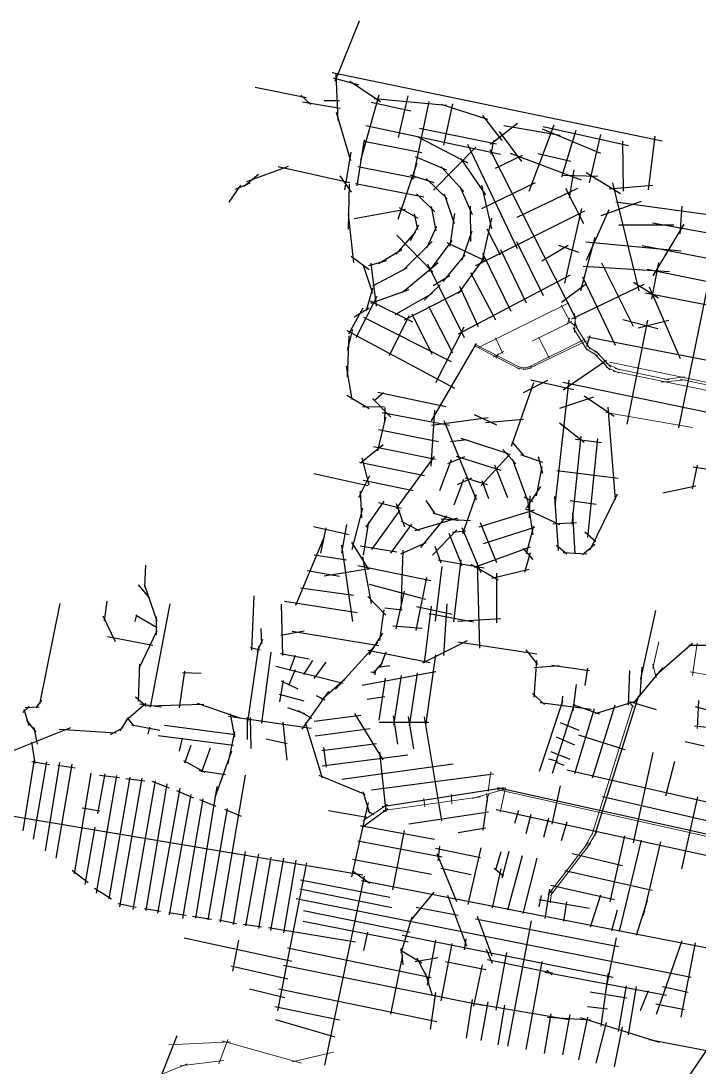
# Model space of a CAD drawing. Header units: inches. Extents: x 723419 to 759401, y 6910722 to 6968430.
# Drawn here: x 726718 to 729390, y 6939397 to 6943517 of the extents above; entities that cross this region are included whole.
import ezdxf

# ---------------------------------------------------------------- set-up
doc = ezdxf.new("R2010")
doc.units = ezdxf.units.IN
doc.header["$MEASUREMENT"] = 0
doc.layers.add('Linhas Axiais - Palhoca', color=3, linetype='Continuous', lineweight=60)

msp = doc.modelspace()

# ---------------------------------------------------------------- linework, layer by layer
at = {"layer": 'Linhas Axiais - Palhoca', "linetype": 'Continuous', "lineweight": 25}
for p, q in [((727957.1, 6943280), (728051.8, 6943516.9)), ((727945.1, 6943313.6), (729244.4, 6943045.1)), ((727948.1, 6943292.4), (728049.6, 6943265.8)), ((727968.1, 6943125.3), (727959.9, 6943307.2)), ((728014.8, 6943279.9), (728134.7, 6943199.3)), ((727640.9, 6943256.3), (727843.1, 6943215.7)), ((727820.7, 6943225.1), (727860.3, 6943188.2)), ((727976.6, 6943172.5), (727828, 6943197)), ((727912.8, 6943203.4), (727973.9, 6943203.4)), ((728128.3, 6943224.7), (728056.8, 6942966.6)), ((728098.2, 6943196.4), (728254.1, 6943163.1)), ((728109.6, 6943211.8), (728395.6, 6943185.5)), ((728243.4, 6943221.6), (728204.8, 6943058)), ((728325.3, 6943199.1), (728261.4, 6942892.6)), ((728373.1, 6943188.9), (728556.2, 6943130.5)), ((728418.9, 6943190.3), (728383.2, 6943027.8)), ((728018.4, 6942965.9), (727961.4, 6943156)), ((728536.9, 6943143.9), (728613.5, 6943045.8)), ((728076.7, 6943105.6), (728607.3, 6942991.6)), ((728569, 6943031.2), (728674.3, 6943113.8)), ((728620.7, 6943105.4), (728842.5, 6943066.6)), ((728818.6, 6943106.5), (728719.8, 6942845.1)), ((728289, 6943095.1), (728591.6, 6943033.1)), ((728603.1, 6943081.3), (728690.3, 6942962.7)), ((728772.1, 6943091.8), (729002.3, 6942996.2)), ((729111.9, 6943024.6), (728776.6, 6943100.2)), ((728904.6, 6943085.5), (728847.8, 6942901.8)), ((728958.4, 6942878.7), (729003.6, 6943069.8)), ((729190.8, 6942851.4), (729217.1, 6943063.5)), ((728042.8, 6942867.3), (728072.1, 6943049.2)), ((728069, 6943043.5), (728298.6, 6942999.3)), ((728282.1, 6943060.8), (728479.4, 6942957.8)), ((728477.6, 6943032), (728673.4, 6942621)), ((728580.9, 6943046.5), (728569.7, 6942992.1)), ((729093, 6942846.2), (729089.8, 6943043.5)), ((728018.4, 6942999.5), (727993.3, 6942851.6)), ((728272.1, 6942983.4), (728394.5, 6942930.2)), ((728344.4, 6942850.2), (728510.2, 6943019.2)), ((728565.3, 6943010.9), (728904.6, 6942343.5)), ((728588.8, 6942937.5), (728694.6, 6942988.5)), ((728646.2, 6942996.3), (728925.8, 6942891.3)), ((728755.1, 6942994.4), (728885.6, 6942965.1)), ((727771.8, 6942944.1), (727606.6, 6942882.7)), ((727731.8, 6942944.1), (728014.7, 6942881.2)), ((728045.4, 6942943.1), (728272, 6942899.3)), ((728204.6, 6942736.8), (728279, 6942957.8)), ((728373.7, 6942942.7), (728463.6, 6942844.6)), ((728451.1, 6942974.4), (728549.4, 6942831.9)), ((727654, 6942911.5), (727597.7, 6942864.9)), ((727974.7, 6942907.1), (728019.9, 6942842)), ((728251.2, 6942910.9), (728345.3, 6942880.1)), ((728397.7, 6942816.1), (728314.5, 6942896.7)), ((728991, 6942903.9), (728853.3, 6942908.1)), ((728897.1, 6942931), (728878.4, 6942820.5)), ((728945.8, 6942919.7), (729080.4, 6942836.7)), ((727583.7, 6942870.1), (727537.7, 6942803.6)), ((727619.9, 6942877.5), (727562.9, 6942853.1)), ((728008.8, 6942696.6), (728012.5, 6942874.6)), ((728036.6, 6942877.1), (728305.3, 6942823.9)), ((728447.8, 6942865.4), (728496.1, 6942754.4)), ((728533.6, 6942870.2), (728571.9, 6942698.1)), ((728534.4, 6942778.7), (728745.8, 6942880.5)), ((728673.1, 6942744.6), (728913.1, 6942857.8)), ((728863.8, 6942857.8), (728934.4, 6942719.3)), ((729207.6, 6942868.7), (729036.3, 6942854)), ((729154, 6942453.7), (729049.9, 6942879.2)), ((728277.2, 6942835.6), (728349.2, 6942764.9)), ((728426.9, 6942717.6), (728387.7, 6942834.4)), ((728031.8, 6942739.4), (728233.3, 6942776.2)), ((728208.8, 6942782.5), (728282.8, 6942740.1)), ((728335.2, 6942785.9), (728352.8, 6942689.7)), ((728488.6, 6942786.8), (728489.4, 6942648)), ((728927.1, 6942778.1), (728859.6, 6942484.4)), ((729034.2, 6942773.2), (728945.2, 6942573.4)), ((729004.8, 6942750.1), (729163.5, 6942806.8)), ((729502.1, 6942742.7), (729062.6, 6942803.6)), ((729322.6, 6942787.9), (729314.2, 6942678.7)), ((728030.3, 6942564.6), (728009.5, 6942756.5)), ((728267.9, 6942757.6), (728280.3, 6942695.2)), ((728409.4, 6942630.3), (728427.7, 6942758.4)), ((728510.6, 6942554), (728939.7, 6942769.4)), ((728571.9, 6942739.7), (728533.6, 6942561.2)), ((729310.5, 6941914), (729484, 6942764.9)), ((728284.5, 6942712.7), (728252, 6942651.2)), ((728356.3, 6942707.3), (728315.9, 6942622.5)), ((728608.4, 6942593.8), (728555.7, 6942697)), ((729074.1, 6942713.3), (729290.7, 6942713.3)), ((729477.8, 6942671.3), (729206.6, 6942720.7)), ((729210, 6942513.2), (729332.1, 6942716.5)), ((728271.2, 6942685.3), (728195.4, 6942598.8)), ((728199.6, 6942672.6), (728341.1, 6942527.1)), ((728326.9, 6942530.2), (728416.9, 6942652.8)), ((728494.4, 6942689.5), (728456.1, 6942575.2)), ((728979.1, 6942663.4), (728922.7, 6942453.7)), ((728127.2, 6942561.4), (728218.7, 6942617.1)), ((728223.4, 6942534.5), (728338.1, 6942647.9)), ((728396.9, 6942644.3), (728550.9, 6942571.1)), ((728608.4, 6942617.1), (728708.7, 6942406.2)), ((728670.5, 6942648), (728775.6, 6942434.9)), ((728771.1, 6942572.4), (728874.4, 6942634.3)), ((728835.9, 6942633.3), (728914.8, 6942606.1)), ((728943.8, 6942646.8), (729319.1, 6942611.1)), ((729451.5, 6942575.4), (729166.6, 6942631.1)), ((728090.3, 6942536.5), (728019.2, 6942589)), ((728088.9, 6942553.1), (728159.6, 6942573.9)), ((728466.9, 6942596), (728381.1, 6942490.5)), ((728545.3, 6942587), (728441.2, 6942443.2)), ((728537.4, 6942601.8), (728648.9, 6942373.6)), ((728105.1, 6942443), (728067.3, 6942557.2)), ((728096.4, 6942563.1), (728118, 6942393.1)), ((728104.5, 6942473.7), (728242.1, 6942545.6)), ((728222, 6942448.7), (728362.7, 6942565.1)), ((728320.3, 6942560), (728464.4, 6942270.7)), ((728489.8, 6942526.6), (728587.8, 6942339.8)), ((728933.2, 6942551.3), (729273.9, 6942530.3)), ((729005.6, 6942563.7), (729130.7, 6942314.9)), ((729185.6, 6942539.7), (729451.5, 6942485.2)), ((729203.7, 6942420.8), (729232.1, 6942565.7)), ((728407.8, 6942512.9), (728342.8, 6942473.8)), ((728442.9, 6942284.8), (728883.1, 6942517)), ((728931, 6942509.1), (729059.2, 6942240.4)), ((729132.2, 6942488), (729230, 6942426.1)), ((728079.9, 6942376.4), (728104.4, 6942465.2)), ((728097.2, 6942404.7), (728247.9, 6942459.6)), ((728193.4, 6942361.1), (728340.1, 6942444.6)), ((728457, 6942454.8), (728227.9, 6942338.1)), ((728307.5, 6942417.3), (728370.5, 6942477.2)), ((728446.4, 6942472.7), (728519.7, 6942314)), ((728848.1, 6942409.6), (728946.9, 6942483.1)), ((728888.5, 6942343.8), (729173.8, 6942480.8)), ((729719.9, 6942340), (729178.5, 6942445)), ((729193.1, 6942469.1), (729315.8, 6942187.1)), ((728120.7, 6942431.9), (728037.7, 6942268.4)), ((728094.2, 6942415.1), (728260.8, 6942331.5)), ((728010.3, 6942284.7), (728067.3, 6942386.8)), ((728031.8, 6942351.3), (728090.3, 6942387.5)), ((728258.6, 6942363.7), (728337.1, 6942204.6)), ((728324.5, 6942394), (728419.3, 6942209.1)), ((728068.2, 6942349.6), (728413.4, 6942175.1)), ((728246.7, 6942354.8), (728169.7, 6942197.3)), ((729089.7, 6942341.1), (729227.4, 6942305.5)), ((729186.4, 6942338), (729105.5, 6941928.7)), ((729150.7, 6942307.6), (729271.6, 6942339)), ((728003, 6942297.1), (728426.9, 6942071.2)), ((728024.3, 6942301.3), (728003.4, 6942219.9)), ((728463.8, 6942310.2), (728352.2, 6942092)), ((728010.6, 6942277.2), (728003.9, 6942115)), ((728512.1, 6942245.9), (728335.1, 6941941.9)), ((728959.9, 6942276.6), (728947.3, 6942234.8)), ((728950.3, 6942272.3), (729673.4, 6942132.8)), ((728000.2, 6942157.3), (728021.7, 6942026.3)), ((728855.2, 6942064.4), (729024.9, 6942180.6)), ((728738.5, 6942091.1), (728650.2, 6941841.3)), ((728698.8, 6942054), (728794.5, 6942102.3)), ((728896.5, 6942064.5), (728727.2, 6942102.3)), ((728877.2, 6942102.3), (728821.9, 6941609.4)), ((728853.2, 6942094.5), (729423, 6941975.9)), ((728002, 6942043.1), (728090.6, 6941990.9)), ((728146.8, 6942051.7), (728109.8, 6942020.6)), ((728392.1, 6941997.5), (728125, 6942053.6)), ((728841.2, 6941991.2), (728975.1, 6942036.3)), ((729055.4, 6941959.4), (728937.4, 6942038.8)), ((728064.1, 6941996.6), (728150.2, 6941998)), ((728103.2, 6942030.5), (728175.9, 6941956.6)), ((728152.6, 6941993.9), (728151.3, 6941934.5)), ((729060.5, 6941632.2), (729032, 6941996.2)), ((728154.6, 6941956.9), (728123.5, 6941823.6)), ((728142.2, 6941974.4), (728407.3, 6941924.3)), ((728347.7, 6941983.5), (728333.8, 6941763.3)), ((728336.6, 6941924.3), (728559.4, 6941955.3)), ((728504.5, 6941966.5), (728592.4, 6941925.6)), ((728126.9, 6941908.3), (728363.6, 6941860.1)), ((728384.1, 6941943.1), (728512.4, 6941632.6)), ((728548.8, 6941934.8), (728698.8, 6941948.7)), ((728840.7, 6941934.7), (728937.5, 6941857.4)), ((728411.2, 6941859.9), (728475.6, 6941868.7)), ((728452, 6941874), (728637.8, 6941813.9)), ((728923.9, 6941881.9), (728888.8, 6941535.5)), ((729006.1, 6941855.8), (728903.5, 6941867.8)), ((728951.7, 6941482.1), (728991.4, 6941872.5)), ((728145.4, 6941848), (728056, 6941775)), ((728107.1, 6941840.5), (728352.3, 6941790.4)), ((728616.8, 6941829), (728667.7, 6941772.4)), ((728653.1, 6941859.8), (728700.7, 6941803.4)), ((728061.4, 6941796.5), (728089.2, 6941688.5)), ((728346.4, 6941801.6), (728196.9, 6941596.1)), ((728368.3, 6941667.9), (728414.3, 6941789.1)), ((728400.2, 6941773.9), (728467.7, 6941801.1)), ((728433.7, 6941803.2), (728609.5, 6941747.3)), ((728531.5, 6941686.7), (728646.1, 6941812)), ((728653.6, 6941792.2), (728715.4, 6941624.3)), ((728687.1, 6941809.6), (728773.5, 6941778.8)), ((728755.7, 6941801.8), (728773.5, 6941735.4)), ((728052.1, 6941778.9), (728308.6, 6941726.7)), ((728584.4, 6941768.2), (728635.1, 6941639.7)), ((728770.9, 6941761.1), (728747.8, 6941646.9)), ((728829.5, 6941746.6), (729071.4, 6941716.5)), ((729382.3, 6941767.8), (729363.4, 6941673.7)), ((729366.5, 6941760.6), (730204.9, 6941631.9)), ((727872.2, 6941735), (728085.6, 6941686.9)), ((728049.2, 6941640.5), (728092.7, 6941726.2)), ((728067.3, 6941708.3), (728263.7, 6941667.3)), ((728461.6, 6941710.5), (728424, 6941610.2)), ((728438.1, 6941690.7), (728495.6, 6941717.8)), ((728469, 6941717.8), (728554.8, 6941690.7)), ((728534.9, 6941706.9), (728560, 6941635.8)), ((728054.5, 6941664.5), (728060.9, 6941559.4)), ((728765.6, 6941683), (728710.1, 6941599.9)), ((729377.2, 6941684.9), (729247.2, 6941657.2)), ((728078.6, 6941522.7), (728149.7, 6941624.9)), ((728127.4, 6941620.8), (728216.8, 6941598.4)), ((728313.9, 6941628.8), (728351.1, 6941574.4)), ((728512.2, 6941650.2), (728458.3, 6941496.9)), ((728700.7, 6941643.1), (728733.7, 6941624.8)), ((728715.6, 6941621.6), (728734.9, 6941492.9)), ((728723.8, 6941645.9), (728721.1, 6941559.6)), ((728820.7, 6941643.5), (728835.4, 6941431.3)), ((728882.9, 6941627.8), (728984.2, 6941613.6)), ((728961, 6941434.2), (729069.4, 6941654.5)), ((728063.9, 6941598.2), (728022.1, 6941435.8)), ((728101.5, 6941434.6), (728213.2, 6941589.6)), ((728197.4, 6941616.6), (728230.3, 6941525.1)), ((728341.1, 6941579.7), (728440, 6941549.9)), ((728523.2, 6941524.8), (728742.5, 6941591.7)), ((728704.9, 6941596.2), (728840.6, 6941533.2)), ((728890.9, 6941580.2), (728900.9, 6941417.6)), ((728087.4, 6941544.4), (728066.8, 6941412.9)), ((728216.2, 6941546.8), (728287.9, 6941510.4)), ((728271.5, 6941510.4), (728439.6, 6941560.3)), ((728395.4, 6941567.8), (728292.6, 6941443.7)), ((728374.5, 6941555.8), (728489.1, 6941549.9)), ((728527.4, 6941541), (728591.7, 6941384.2)), ((728814.4, 6941536.4), (728907, 6941541.1)), ((727871.4, 6941525.5), (728011.9, 6941494.8)), ((727919.3, 6941520), (727898.6, 6941421)), ((728001.3, 6941533.8), (727981.8, 6941421.2)), ((728176.2, 6941420.9), (728259.1, 6941534.8)), ((728339.8, 6941413.3), (728435.9, 6941513)), ((728404.6, 6941499.7), (728456, 6941371.7)), ((728418.8, 6941504.1), (728471.7, 6941508.6)), ((728455.3, 6941522), (728529.8, 6941344.9)), ((728540.9, 6941459.3), (728743.4, 6941522.5)), ((728737.8, 6941527.5), (728709.3, 6941417.5)), ((728983.6, 6941465.9), (728940.7, 6941503.5)), ((727801.7, 6941216.1), (727915.1, 6941486.4)), ((728021.5, 6941464), (728088, 6941356.3)), ((728215, 6941418), (728315.2, 6941462.5)), ((728931.2, 6941415.9), (728979.9, 6941456.7)), ((727873.8, 6941414.5), (728001.3, 6941393.9)), ((727981.8, 6941451.8), (728025, 6941151.5)), ((728055.1, 6941449.7), (728199.1, 6941425.6)), ((728223.4, 6941432.7), (728215.5, 6941194.3)), ((728348.7, 6941448.3), (728372.6, 6941382.1)), ((728724.7, 6941444.8), (728503.6, 6941363.8)), ((728697.5, 6941439.4), (728734.8, 6941396.2)), ((728725.1, 6941421.5), (728702, 6941344.1)), ((728829.1, 6941451.7), (728868.9, 6941418)), ((728855.3, 6941423.8), (728948.5, 6941418.5)), ((727206.5, 6941288.8), (727211, 6941374)), ((728064.5, 6941406), (728098.2, 6941222.6)), ((728362.1, 6941394), (728544, 6941362.7)), ((728451.1, 6941394.9), (728423.2, 6941150.5)), ((728599.1, 6941314.4), (728492.5, 6941376.1)), ((728516.5, 6941383.7), (728524.8, 6941047.2)), ((727846.6, 6941352.9), (727973.6, 6941330.5)), ((727912.8, 6941331.1), (728092.3, 6941360)), ((728046.2, 6941371.6), (728333.8, 6941313.5)), ((728376.5, 6941367.7), (728350.5, 6941153.3)), ((728573.8, 6941321.8), (728720.6, 6941358.3)), ((728592, 6941341.4), (728592, 6941146.3)), ((727179.9, 6941295.8), (727225.7, 6941243)), ((727204.6, 6941299.1), (727253.9, 6941154.9)), ((728314.2, 6941238.9), (728091.7, 6941297.6)), ((728275.8, 6941116.1), (728317.3, 6941324.3)), ((727628.2, 6941038.9), (727637.4, 6941252.3)), ((727819.5, 6941283.9), (728029.1, 6941255.1)), ((728084.6, 6941249.8), (728156.6, 6941176.1)), ((728196.6, 6941122.9), (728229.1, 6941271.7)), ((729193.5, 6939130.8), (730643.4, 6941259.2)), ((726793.3, 6940826.5), (726873.7, 6941222.8)), ((727056.8, 6941232.2), (727047, 6941153.9)), ((727228.7, 6940814.6), (727306.4, 6941221)), ((727750.3, 6941017.1), (727745, 6941220.5)), ((727757.2, 6941232.2), (728043.4, 6941187.1)), ((728276.9, 6941211.2), (728417.1, 6941181.1)), ((728308.5, 6940988.7), (728336.2, 6941212.4)), ((728396.6, 6941221.1), (728383.2, 6941018.1)), ((727041.8, 6941174), (727090.4, 6941072.5)), ((727174.3, 6941178), (727167.6, 6941151)), ((727171, 6941176.9), (727254.6, 6941128.5)), ((727250.9, 6941170.3), (727250.7, 6941099.1)), ((728148.9, 6941197.9), (728130.7, 6941077.3)), ((728152, 6941205.2), (728220.7, 6941197.3)), ((728327.3, 6941183.2), (728501.5, 6941149.7)), ((729218.1, 6941195.5), (729160.1, 6940925.1)), ((728184, 6941134.5), (728298.9, 6941125.6)), ((728438.6, 6941152.9), (728609.1, 6941162.8)), ((727237.7, 6941057.6), (727059, 6941091.9)), ((727254.2, 6941114.8), (727182.8, 6940966.7)), ((727664.3, 6941124.4), (727666, 6941064)), ((727742, 6941098.2), (727834.7, 6941114.7)), ((727787.5, 6941113.5), (728128.8, 6941056.9)), ((728142.5, 6941105.6), (728088.7, 6941020.4)), ((727612.2, 6940756.6), (727655.9, 6941054.8)), ((727660.9, 6941038.9), (727622.3, 6941048.1)), ((727650, 6941033), (727671, 6941081.7)), ((727957.5, 6940885.7), (728124.2, 6941068.7)), ((728301.9, 6940988.7), (728477.9, 6941076.7)), ((728439.9, 6941071.1), (728751.2, 6941024.7)), ((729221.7, 6940942), (729363.9, 6941065.7)), ((729350.5, 6941058.7), (729443.4, 6941058.7)), ((727667.6, 6940751.5), (727703.8, 6941031.4)), ((727854.2, 6941002.7), (727740.8, 6941023.9)), ((727799.3, 6941017.8), (727776.3, 6940957.7)), ((728085.4, 6941039), (728330.3, 6940990.4)), ((728156.3, 6941030.6), (728132, 6940969.3)), ((728352.1, 6941020.5), (728312.2, 6940742)), ((728708.2, 6941040.2), (728754.2, 6940982.6)), ((727185, 6940983.7), (727180.5, 6940838.4)), ((727988.2, 6940907), (727723.1, 6940974.8)), ((727799.3, 6940961.8), (727772.7, 6940899.9)), ((727867.2, 6940997.7), (727831.2, 6940942.9)), ((727919.1, 6940991.3), (727873.1, 6940927)), ((728107.3, 6940948.8), (728143.1, 6940989.3)), ((728123.3, 6940971.7), (728171.3, 6940978.8)), ((728750, 6940998.5), (728738.7, 6940853.5)), ((728740, 6940970.7), (728839, 6940978.5)), ((728809.7, 6940979.6), (728957.9, 6940959)), ((728950, 6940968), (728940.3, 6940899.5)), ((729133.9, 6940833.2), (729248.2, 6940970.1)), ((729157.8, 6940857.4), (729165.8, 6940971.8)), ((727342.6, 6940812.2), (727364.5, 6940956.6)), ((727354.4, 6940950.7), (727428.3, 6940948.2)), ((727994.1, 6940922.8), (727903.1, 6940842.6)), ((728063.5, 6940901.4), (728353.7, 6940955.1)), ((728096.5, 6940953.6), (728117, 6940951.5)), ((728112.5, 6940959.6), (728112.3, 6940941.7)), ((728130, 6940763.3), (728154.5, 6940928.5)), ((728188.1, 6940743.5), (728217.4, 6940938.4)), ((728279.7, 6940948.5), (728248.2, 6940741)), ((729112.2, 6940822.6), (729117.6, 6940958.6)), ((727751.5, 6940918.7), (727737.3, 6940835)), ((727743.8, 6940917.6), (727809.9, 6940886.9)), ((728906.5, 6940903.8), (728892.6, 6940799.7)), ((726778.7, 6940811.5), (726800.4, 6940842.3)), ((727169.8, 6940854.5), (727212.4, 6940817.9)), ((727736.1, 6940865.7), (727832.9, 6940839.1)), ((727930.3, 6940875.7), (727825.2, 6940728.1)), ((727881.3, 6940860.8), (727915.6, 6940843.1)), ((728083.2, 6940845.7), (728152, 6940856.7)), ((728733.7, 6940868), (728781.1, 6940824.9)), ((728762.1, 6940561.7), (728853.9, 6940838.6)), ((728852.7, 6940857.8), (728848.5, 6940816.5)), ((728980, 6940308.7), (729152.5, 6940860.5)), ((728982.7, 6940789.5), (729143.4, 6940839.1)), ((729388.2, 6940840.2), (729382.8, 6940730.1)), ((726725.7, 6940792.8), (726751.6, 6940817)), ((726751.2, 6940741.1), (726731.6, 6940804.5)), ((726734.9, 6940812.4), (726790.8, 6940815.3)), ((727210.9, 6940828.4), (727132.4, 6940760.5)), ((727185.5, 6940826.9), (727272.1, 6940815.7)), ((727438.8, 6940825.4), (727219.1, 6940817.9)), ((727412.2, 6940829.9), (727583.3, 6940770.3)), ((727769.3, 6940812.8), (727835.1, 6940789.7)), ((727811.2, 6940801.6), (727862.7, 6940770.3)), ((728763.6, 6940832.8), (728964.7, 6940806.4)), ((728897.5, 6940824.4), (728811.6, 6940553.4)), ((728892.4, 6940824.3), (728997, 6940788.2)), ((728900.1, 6940553.3), (728978.7, 6940808.9)), ((728971, 6940536), (729060.2, 6940823.3)), ((729222.2, 6940803.9), (729117.9, 6940835.5)), ((729374.9, 6940816.9), (729465.5, 6940791.4)), ((726778.3, 6940715.2), (726741.6, 6940762.7)), ((727142.1, 6940774.7), (727108.5, 6940720.9)), ((727136.4, 6940772), (727163.7, 6940739.3)), ((727536.9, 6940779.1), (727862.6, 6940731.9)), ((727542.7, 6940788.1), (727559.8, 6940697.9)), ((727611.2, 6940686.9), (727610.9, 6940774)), ((727625.2, 6940650.9), (727623.1, 6940773.2)), ((727749.7, 6940755), (727765.5, 6940606)), ((727837.7, 6940754.1), (727905.1, 6940535.8)), ((727873.8, 6940759.3), (728057.6, 6940782.1)), ((728032.9, 6940789.5), (728144.1, 6940606.6)), ((728129.5, 6940755.1), (728324.9, 6940754.6)), ((728203, 6940668.6), (728185.9, 6940779.7)), ((728266.3, 6940650.4), (728245.6, 6940777.6)), ((728377.1, 6940367), (728308.9, 6940776.4)), ((726913.9, 6940733.3), (726671.1, 6940635.6)), ((726783.3, 6940669.1), (726770.8, 6940734)), ((727093.6, 6940711.2), (726869.4, 6940726.9)), ((727120.5, 6940732.9), (727070.4, 6940705.3)), ((727155.4, 6940744.8), (727266, 6940723.7)), ((727224.6, 6940735.1), (727218.1, 6940707.6)), ((727284.7, 6940744), (727562.3, 6940707)), ((727560.2, 6940717), (727533.3, 6940591.7)), ((727877.5, 6940701), (728094.3, 6940730.5)), ((728843.1, 6940753.3), (728915.9, 6940723.4)), ((729372.4, 6940740.1), (729434.2, 6940734.7)), ((726759.5, 6940675.8), (726772.7, 6940593.6)), ((727258.8, 6940702.1), (727556, 6940664.2)), ((727353.3, 6940692.6), (727341.4, 6940641)), ((727684.7, 6940689.9), (727767.5, 6940671.3)), ((728827, 6940697), (728899.7, 6940666.3)), ((728915.4, 6940705.5), (729097.6, 6940648.1)), ((729335.9, 6940679.1), (729410.8, 6940662.1)), ((727387.4, 6940662.8), (727362.8, 6940594.1)), ((727431.7, 6940559.2), (727465, 6940654.2)), ((727548.7, 6940641.1), (727482, 6940458)), ((727903.8, 6940643.6), (728119, 6940670.5)), ((727910.5, 6940654.8), (727921.4, 6940577.8)), ((728131.8, 6940637.2), (728156.4, 6940401.4)), ((728805.6, 6940639.6), (728881.7, 6940610)), ((729207.5, 6940635.3), (729130.2, 6940279.6)), ((726770.8, 6940608.3), (726726.3, 6940326.7)), ((726762, 6940600.6), (726830.8, 6940587.9)), ((726768, 6940294.1), (726821, 6940598.8)), ((726870.2, 6940596.1), (726814.3, 6940247.8)), ((726857.9, 6940219.5), (726920.4, 6940589.4)), ((727359.1, 6940604.2), (727443.1, 6940557.8)), ((727905.3, 6940583.8), (728242.5, 6940627.1)), ((727983.1, 6940530.4), (728421.2, 6940590.8)), ((728796.6, 6940610.7), (728832.2, 6940601.7)), ((728822.8, 6940598.7), (728857.3, 6940585.6)), ((729259.5, 6940464.4), (729294.7, 6940601.8)), ((726863.7, 6940586), (726932, 6940574.9)), ((726993.6, 6940554.3), (726928.4, 6940157.5)), ((727049.7, 6940551.9), (727020.2, 6940395.5)), ((727420.8, 6940565.3), (727524.8, 6940549.7)), ((728099.2, 6940488.7), (728580.1, 6940552.3)), ((728869.4, 6940567.6), (729613.9, 6940397.7)), ((727016.8, 6940081.3), (727096.7, 6940544.9)), ((727028.7, 6940546.9), (727107.5, 6940537.4)), ((727147.7, 6940538.5), (727064.8, 6940058.9)), ((727108.4, 6940028.1), (727195.7, 6940534.2)), ((727131.9, 6940533.1), (727206.4, 6940523.5)), ((727246.8, 6940524.6), (727159.5, 6940017.4)), ((727211.7, 6940013.1), (727294.7, 6940512)), ((727234.1, 6940522.5), (727302.2, 6940497)), ((727504.9, 6939967.6), (727603.3, 6940545.8)), ((727892.7, 6940546.6), (728073.2, 6940471.8)), ((727344.7, 6940495), (727256.4, 6940002.4)), ((727304.2, 6939996), (727389.4, 6940470.3)), ((727330.9, 6940486.4), (727397.9, 6940457.7)), ((727489.9, 6940501.2), (727406.4, 6939983.2)), ((728065.2, 6940482.7), (728091.3, 6940396.4)), ((728142, 6940422.9), (728624.2, 6940498.3)), ((728596.5, 6940498.3), (729876.8, 6940213.5)), ((728843.1, 6940503.8), (728809.6, 6940353.8)), ((727435.2, 6940453.3), (727355.4, 6939982.1)), ((727421.4, 6940450.2), (727486.3, 6940423.7)), ((728022.6, 6940146.1), (728087.4, 6940439.3)), ((728557.2, 6940463.5), (728538.9, 6940329.1)), ((729009.2, 6940462.8), (729578.6, 6940331.4)), ((729383.8, 6940460.9), (729321.3, 6940178)), ((726501.9, 6940416.6), (728065.1, 6940153.6)), ((726960.3, 6940417.9), (727029.6, 6940406.3)), ((727456.4, 6939976.9), (727532, 6940415.2)), ((727520.3, 6940413), (727586.3, 6940385.4)), ((727930.4, 6940407.7), (728081.4, 6940381.4)), ((728062.9, 6940342.2), (728163.9, 6940415.6)), ((728560.5, 6940400.6), (728246.2, 6940353.4)), ((728590.5, 6940411.8), (729880.3, 6940129.3)), ((728678.3, 6940407.6), (728662.7, 6940355.7)), ((728727.6, 6940392), (728707.7, 6940315.1)), ((728055.2, 6940348.3), (728348, 6940294.9)), ((728796.8, 6940376.4), (728776.9, 6940301.3)), ((728868.6, 6940361.8), (728846.9, 6940287.5)), ((726972.1, 6940116.1), (727010.4, 6940341.6)), ((728227.8, 6940328.6), (728182.9, 6940095.1)), ((728441.3, 6940320.2), (728549.5, 6940339.1)), ((729096.8, 6940307.9), (729038.3, 6940047.4)), ((728045.6, 6940287.2), (728377.9, 6940224.2)), ((728367.3, 6940266.3), (728360.8, 6940209.3)), ((728530.9, 6940259.8), (728479.6, 6940036.8)), ((729077.3, 6939931), (729163.7, 6940290.8)), ((729238.8, 6940283.7), (729170.5, 6939994.3)), ((727556, 6939958.2), (727603.3, 6940245.5)), ((727604.3, 6939953.5), (727655.4, 6940237)), ((727702.7, 6940223.7), (727654.4, 6939942.1)), ((727702.6, 6939934.2), (727754.1, 6940219.6)), ((728529.3, 6940220.3), (728351.9, 6940257.1)), ((728357.1, 6940237.5), (728434.7, 6940048.9)), ((728609.8, 6940244.2), (728588.6, 6940171.7)), ((728640.1, 6940245.2), (728612.5, 6940140.5)), ((728692.6, 6940228.3), (728635.8, 6940014.6)), ((728750.6, 6940218.9), (728696.5, 6940001.2)), ((728890.2, 6940237.3), (729088.2, 6940190.7)), ((727730.4, 6939618.5), (727844.9, 6940201.3)), ((727801.1, 6940211.5), (727752.9, 6939926.1)), ((728024.2, 6940216.2), (728336.3, 6940157)), ((728372.2, 6940180.7), (728491.9, 6940155.6)), ((728575.8, 6940023.9), (728610.7, 6940178.1)), ((728583.1, 6940180), (728619.9, 6940149.7)), ((726920.4, 6940171.9), (726982.9, 6940123.7)), ((728070.4, 6940149.2), (727914.7, 6939404.8)), ((728024.8, 6940170.3), (728093.1, 6940121)), ((728861.1, 6940171), (729204.9, 6940093.6)), ((727008.4, 6940101), (727075.6, 6940059.5)), ((727816.9, 6940099), (728179.6, 6940024.7)), ((727819.9, 6940134.6), (728171.3, 6940066.4)), ((728060.4, 6940131.6), (729669.4, 6939818.8)), ((728783.5, 6939982.3), (728802.4, 6940097)), ((729056.7, 6940055.2), (728806.5, 6940112.5)), ((727802.5, 6940060.4), (729358.6, 6939750.5)), ((728249.8, 6939967.7), (728346.9, 6940085.2)), ((728399.3, 6940073.8), (728473.7, 6939874.2)), ((728768.4, 6940071.9), (728759.5, 6940028.5)), ((728958.4, 6940020.7), (728759.5, 6940055.2)), ((728961.9, 6939949.3), (729003.2, 6940075.6)), ((729143.6, 6939915.7), (729186.9, 6940054.8)), ((727101.5, 6940041.2), (727173.1, 6940026.5)), ((727204.7, 6940021.2), (727268.4, 6940010.2)), ((727831.3, 6940013.1), (728252.5, 6939928.3)), ((728275.1, 6940026.4), (728440.9, 6939995.2)), ((728857.6, 6939971), (728869.3, 6940047.8)), ((729046.1, 6939935.3), (729068.9, 6940015.5)), ((727301, 6940006), (727369.5, 6939995)), ((727394.2, 6939990.8), (727469.5, 6939979.2)), ((727497.6, 6939976.9), (727568.1, 6939962.7)), ((727829.8, 6939971.4), (728244.2, 6939890.4)), ((728258.3, 6939986.7), (728215, 6939843.7)), ((729072.8, 6939871), (728509.6, 6939979.6)), ((728515.6, 6939991), (728573.3, 6939835.5)), ((728636.3, 6939478.9), (728730.6, 6939972.2)), ((727596, 6939959.5), (727666, 6939948.5)), ((727694.5, 6939945.9), (728036.4, 6939890.6)), ((727785.8, 6939812.7), (727361.2, 6939904.7)), ((727576.1, 6939896.9), (727551.8, 6939774.1)), ((728083.4, 6939927.9), (728068, 6939855.8)), ((728221, 6939915.9), (729051.5, 6939750.5)), ((728352.1, 6939897), (728319.5, 6939719.6)), ((728471.4, 6939901.5), (728465.4, 6939859)), ((729063.6, 6939905.8), (729023.4, 6939703.5)), ((729222.8, 6939605.6), (729324.1, 6939895.1)), ((727769.1, 6939866.4), (728334.3, 6939749)), ((728212.9, 6939858.1), (728297.9, 6939807.9)), ((728216.7, 6939865.5), (728222.8, 6939799.9)), ((728416.6, 6939883.2), (728372.9, 6939657.7)), ((728551.5, 6939861.8), (728575, 6939805.7)), ((728631, 6939848.4), (728590, 6939620.6)), ((729374.7, 6939886.3), (729318.1, 6939593.4)), ((728175.9, 6939605.5), (728223.7, 6939837.4)), ((728271.7, 6939812.2), (728360.4, 6939828.2)), ((728278.3, 6939826.8), (728325.1, 6939734.8)), ((728390.6, 6939812.8), (728550.7, 6939781.4)), ((728556.8, 6939820.1), (728813.3, 6939767.8)), ((728708.5, 6939466.4), (728771.5, 6939813.2)), ((727544.9, 6939796.1), (727769.6, 6939743.8)), ((727752.4, 6939797.6), (728536.9, 6939641.1)), ((728339.9, 6939677.4), (728311.9, 6939766.3)), ((728536.3, 6939799.8), (728501.4, 6939637.2)), ((729261.3, 6939678.3), (728783, 6939769.3)), ((728790.6, 6939778.4), (728810.3, 6939759.5)), ((729004.8, 6939557.4), (729033.7, 6939766.2)), ((727618.9, 6939704.7), (727758.2, 6939670.4)), ((727734.2, 6939705.5), (728356.5, 6939575.9)), ((728331.7, 6939544.7), (728353.6, 6939690.5)), ((728961.5, 6939693.2), (729106, 6939668.9)), ((729072.9, 6939537.3), (729104.6, 6939716.8)), ((729142.4, 6939713.5), (729111.4, 6939524.4)), ((729159.3, 6939619.1), (729191, 6939698.6)), ((729347.1, 6939690.5), (729245.9, 6939712.7)), ((728495.9, 6939663), (728472.4, 6939510)), ((728499, 6939648.2), (728878.3, 6939584.6)), ((728558.1, 6939653.2), (728530.8, 6939500.9)), ((729332.9, 6939621.7), (729220.2, 6939644.7)), ((727973.2, 6939581.6), (727719, 6939634.7)), ((728623.4, 6939640.3), (728597.6, 6939484.2)), ((728806.4, 6939605.9), (728779.9, 6939449.7)), ((728880.8, 6939603.6), (728852, 6939445.2)), ((728950, 6939635.9), (729029, 6939625.8)), ((727956.5, 6939514.2), (727722.8, 6939583.1)), ((728792.8, 6939593.7), (728962, 6939583.1)), ((728950.9, 6939593), (728915.3, 6939425.5)), ((728921.8, 6939591.5), (729233.3, 6939495.2)), ((729024.6, 6939572.5), (728983.6, 6939411.9)), ((727332.6, 6939519.5), (727255.6, 6939323.4)), ((729087.5, 6939555.8), (729055.7, 6939398.2)), ((729193.8, 6939505.1), (729420.4, 6939462))]:
    msp.add_line(p, q, dxfattribs=at)
at = {"layer": 'Linhas Axiais - Palhoca', "lineweight": 0}
for p, q in [((728518.7, 6942228.8), (728877, 6942406.6)), ((728846.5, 6942397.6), (728879.9, 6942336.8)), ((728903.7, 6942320.8), (728899.1, 6942364.5)), ((728733.3, 6942255.3), (728888.3, 6942332.8)), ((728871.1, 6942320.9), (728879.6, 6942346)), ((728903.4, 6942314.3), (728879.3, 6942332.5)), ((728899.6, 6942289.2), (728902.6, 6942344.3)), ((728902.3, 6942327.6), (728915, 6942295.7)), ((728949.7, 6942219.9), (728893.8, 6942307.6)), ((728959.9, 6942225.5), (728906.3, 6942311.9)), ((728503.9, 6942238.3), (728684.3, 6942145.7)), ((728507.1, 6942244.4), (728684.9, 6942152.6)), ((728587.8, 6942268.8), (728617.7, 6942207.6)), ((728714.8, 6942145.2), (728947.1, 6942257.6)), ((728715, 6942152.1), (728940.5, 6942263.5)), ((728757.4, 6942270.9), (728800, 6942189.4)), ((728579.6, 6942192.6), (728621.1, 6942214.8)), ((728590.1, 6942188.3), (728599.4, 6942205.5)), ((728942.4, 6942226.7), (728989.6, 6942197.8)), ((728951.4, 6942234.6), (728996.4, 6942204.5)), ((728975.6, 6942208.5), (729038.7, 6942142.7)), ((728982, 6942217.4), (729042.5, 6942152.9)), ((728674.8, 6942156), (728705.5, 6942150)), ((728697.3, 6942149.4), (728729.6, 6942157.1)), ((729023.4, 6942168.5), (729077, 6942142.9)), ((729039.1, 6942173), (729676, 6942040.5)), ((728673.5, 6942149.4), (728705.8, 6942144.4)), ((728696.8, 6942143.6), (728729.1, 6942150)), ((729024.5, 6942153.3), (729073.8, 6942131.5)), ((729634.5, 6942018), (729051.8, 6942137.8)), ((729060.1, 6942148.2), (729273, 6942103)), ((729254.8, 6942104.4), (729332.7, 6942115.4)), ((729239.3, 6942094.4), (729337.6, 6942104)), ((729668.8, 6942029.7), (729315.5, 6942105.7)), ((729364.4, 6941915.9), (729023.1, 6941974.1)), ((729232.3, 6941071.6), (729208.1, 6940968.4)), ((729383, 6941066.7), (729364.1, 6940938.4)), ((729207.5, 6940984), (729221.4, 6940930.1)), ((729354.5, 6940953.3), (729421.7, 6940941)), ((729129.8, 6940822.2), (728967.6, 6940310.5)), ((729116.5, 6940833.3), (729130.9, 6940813.6)), ((728559.8, 6940482.5), (728569.3, 6940559.8)), ((728412.9, 6940471.2), (728416.6, 6940434.1)), ((728496.3, 6940454.5), (728619.6, 6940489.4)), ((728552.2, 6940474.2), (728556.7, 6940443.7)), ((728555.9, 6940459.1), (728564.8, 6940475.4)), ((729845.1, 6940210.7), (728595.3, 6940489.9)), ((728628.2, 6940496.3), (728607.1, 6940400.6)), ((728067.1, 6940367.5), (728162.3, 6940430.6)), ((728145, 6940407.4), (728529.1, 6940461.4)), ((728306, 6940454.2), (728310.2, 6940422)), ((728085.7, 6940405.2), (728108.8, 6940389.7)), ((728939.4, 6940261.3), (728972.7, 6940322.8)), ((728945.8, 6940254.5), (728985.8, 6940322.4)), ((728794.1, 6940073.9), (728954.1, 6940283.1)), ((728804.5, 6940071.9), (728963.2, 6940280.3)), ((728803.3, 6940043.8), (728810, 6940088.6)), ((727543.6, 6939496.8), (727301.5, 6939484.9)), ((727533.1, 6939506), (727498.7, 6939409.5)), ((727824.1, 6939412.1), (727510.2, 6939500.1)), ((727949.8, 6939455.8), (727787.1, 6939417.4)), ((727257.9, 6939361.8), (727374.6, 6939409.8)), ((727518.5, 6939422.7), (727345.5, 6939402.2))]:
    msp.add_line(p, q, dxfattribs=at)

doc.saveas('drawing.dxf')
